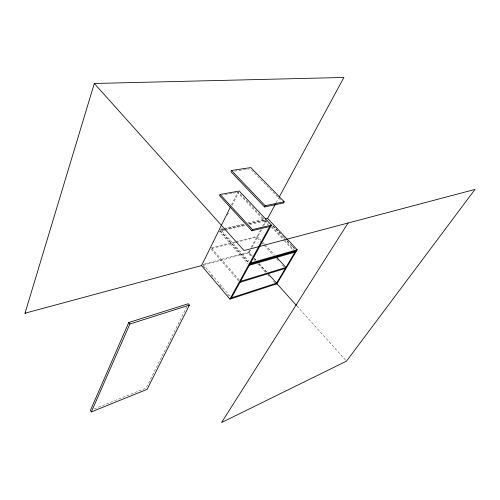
<?xml version="1.0" encoding="UTF-8"?>
<svg xmlns="http://www.w3.org/2000/svg" width="500" height="500" viewBox="0 0 500 500"><rect width="100%" height="100%" fill="white"/><g stroke="black" fill="none" stroke-linecap="round" stroke-linejoin="round"><path stroke-width="0.38" stroke-dasharray="2.5 1.88" d="M231.438 204.931L237.625 192.381L268.106 224.812M227.338 215.169L228.369 213.081M232.156 205.419L238.694 192.188L222.613 195.1M186.887 306.537L146.163 388.006L93.994 409.025M249.656 250.269L248.175 253.006L251.788 257.031M251.131 247.531L261.119 229.044M262.594 226.3L265.556 220.825M203.312 265.106L249.081 252.763L250.569 250.025M252.044 247.288L261.675 229.481M263.881 225.4L266.475 220.613M276.119 202.775L278.712 197.981M235.619 242.488L210.769 248.713L238.95 281.206M236.375 242.3L256.706 237.213L260.875 241.744M211.269 247.694L234.625 241.875M235.381 241.688L257.231 236.244L260.881 240.212M223.688 229.394L219.881 230.263L248.962 262.906M224.45 229.219L245.006 224.525M248.812 223.656L264.8 220.006M223.625 229.525L219.819 230.394L249.931 264.206M224.387 229.35L244.938 224.65M248.744 223.781L265.494 219.956M224.619 230.231L219.294 231.45L248.312 264.094M225.381 230.056L245.925 225.331M249.731 224.456L265.712 220.787M222.694 228.681L220.406 229.2L249.044 261.3M223.456 228.506L244.019 223.837M247.825 222.969L264.581 219.169M234.638 171.144L250.25 168.794L281.938 201.325M273.406 226.181L275.512 228.412M276.038 228.975L280.256 233.438M283.419 236.788L284.994 238.463M287.106 240.694L289.212 242.931M291.844 245.719L295.006 249.069M272.812 225.75L281.238 234.681M281.762 235.238L284.925 238.588M287.031 240.819L294.931 249.194M271.825 226.294L283.606 238.794M284.144 239.363L293.775 249.594M240.294 193.894L261.675 216.612M262.213 217.175L268.712 224.175M271.344 226.975L283.969 240.387M284.494 240.944L292.913 249.887M262.969 242.481L264.531 244.181M265.056 244.75L274.45 254.956M261.394 242.312L263.475 244.581M264 245.15L273.375 255.35M276.5 258.756L278.581 261.025M282.231 264.988L283.794 266.694M252.3 256.1L248.681 252.075L203.05 264.331L229.975 296.062M254.369 258.4L255.919 260.125M259.025 263.575L266.781 272.2M249.081 252.763L252.213 256.238M254.244 258.506L255.856 260.294M258.888 263.669L266.8 272.469M297.013 306.081L345.462 359.975M253.856 259.331L254.887 260.481M257.987 263.931L265.731 272.556M267.794 274.856L269.344 276.581M273.475 281.181L275.538 283.481M211.775 248.275L239.506 280.194M203.062 265.9L206.05 269.425M211.031 275.294L214.013 278.819M219.488 285.281L222.975 289.394M227.45 294.681L228.444 295.856"/><path stroke-width="0.75" d="M25.3 313.663L25 313.206L94.306 83.481L343.9 77.456L279.088 197.294M128.775 322.494L90.375 410.487L91.325 411.925L147.113 389.331L189.387 305.125L188.275 303.75L128.775 322.494L129.894 323.994L91.325 411.925M230.938 298.794L271.394 225.113L239.262 191.031L220.113 194.469L219.55 195.656L251.863 230.787L270.763 226.262M231.513 170.463L230.925 171.706L264.506 206.962L283.55 202.975L284.219 201.769L250.85 167.575L231.513 170.463L265.163 205.725L284.219 201.769M25 313.206L201.537 265.587L230.406 207.025M251.863 230.787L252.488 229.613L271.394 225.113M264.506 206.962L265.163 205.725M267.606 218.525L275.381 204.144M201.537 265.587L229.913 299.131L269.713 226.519M276.056 284.056L295.012 252.125M265.344 218.994L267.631 218.475L297.181 249.744L296.588 250.744L250 264.075M348.069 223.019L221.575 422.544L346.506 361.138L475 189.419L244.037 250.556L94.306 83.481M231.469 297.825L276.606 283.131L267.812 273.35M229.913 299.131L276.95 283.762L296.512 250.869L249.931 264.206M129.894 323.994L189.387 305.125M239.956 282.362L285.356 268.394M240.512 281.356L285.925 267.431L276.537 257.225M249.35 265.256L295.919 251.869M250.581 263.019L297.181 249.744M220.113 194.469L252.488 229.613M276.694 283.475L296.494 305.5"/></g></svg>
